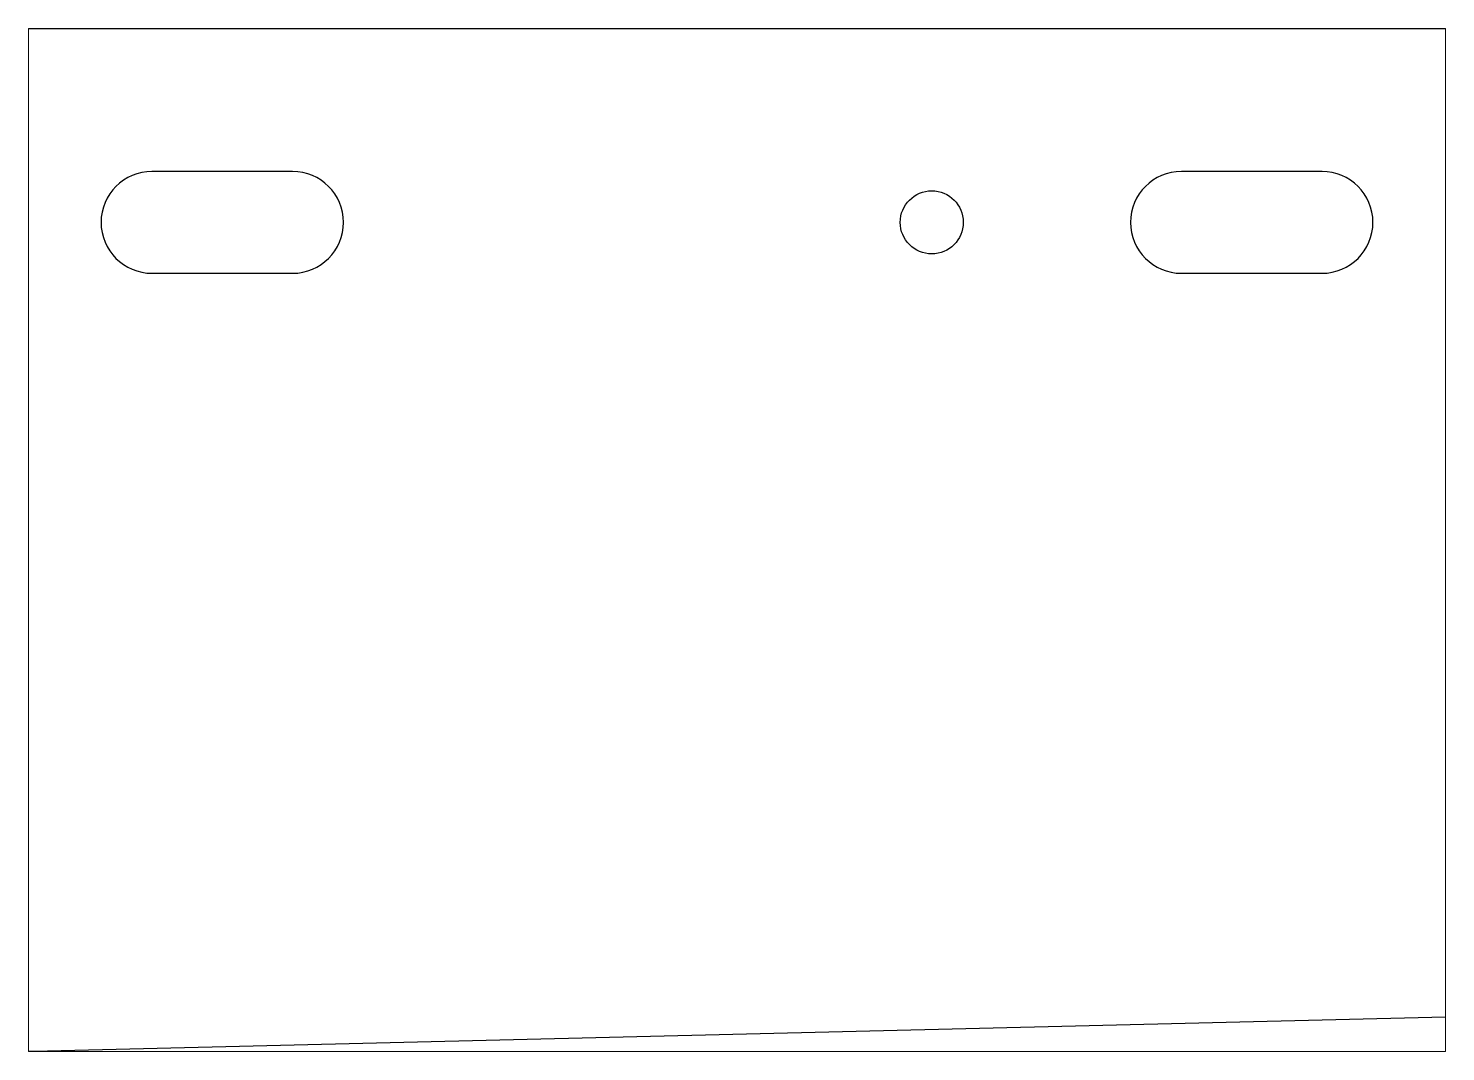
# Paper-space layout 'Layout1' of a CAD drawing. Header units: millimetres. Extents: x 0 to 257, y 5 to 190.
# The model-space entities are those that its viewports show. They can reach past a viewport. Long polylines and large blocks are cut down to what shows.
import ezdxf

# ---------------------------------------------------------------- set-up
doc = ezdxf.new("R2010")
doc.units = ezdxf.units.MM
doc.header["$LTSCALE"] = 10
doc.layers.add('BOLTS', color=6, linetype='Continuous')
doc.layers.add('MEMBERS', color=5, linetype='Continuous')

msp = doc.modelspace()

# ---------------------------------------------------------------- linework, layer by layer
at = {"layer": 'BOLTS', "color": 4, "linetype": 'Continuous'}
for p, q in [((27.25, 38), (12.75, 38)), ((133.41, 38), (118.91, 38)), ((12.75, 27.5), (27.25, 27.5)), ((118.91, 27.5), (133.41, 27.5))]:
    msp.add_line(p, q, dxfattribs=at)
at = {"layer": 'BOLTS', "color": 2, "linetype": 'Continuous'}
msp.add_circle((93.16, 32.75), 3.25, dxfattribs=at)
at = {"layer": 'BOLTS', "color": 4, "linetype": 'Continuous'}
for centre, start, end in [((12.75, 32.75), 90, 270), ((27.25, 32.75), 270, 90), ((118.91, 32.75), 90, 270), ((133.41, 32.75), 270, 90)]:
    msp.add_arc(centre, 5.25, start, end, dxfattribs=at)
at = {"layer": 'MEMBERS', "color": 3, "linetype": 'Continuous'}
for p, q in [((0, -52.75), (0, 52.75)), ((0, 52.75), (146.16, 52.75)), ((146.16, 52.75), (146.16, -49.19)), ((146.16, -49.19), (0.56, -52.75)), ((0.56, -52.75), (0, -52.75))]:
    msp.add_line(p, q, dxfattribs=at)

psp = doc.layouts.get("Layout1")

# ---------------------------------------------------------------- viewports
at = {"layer": '0'}
psp.add_viewport(center=(128.5, 97.5), size=(257, 185.51), view_center_point=(73.08, 0), view_height=105.5, dxfattribs=at)

doc.saveas('drawing.dxf')
